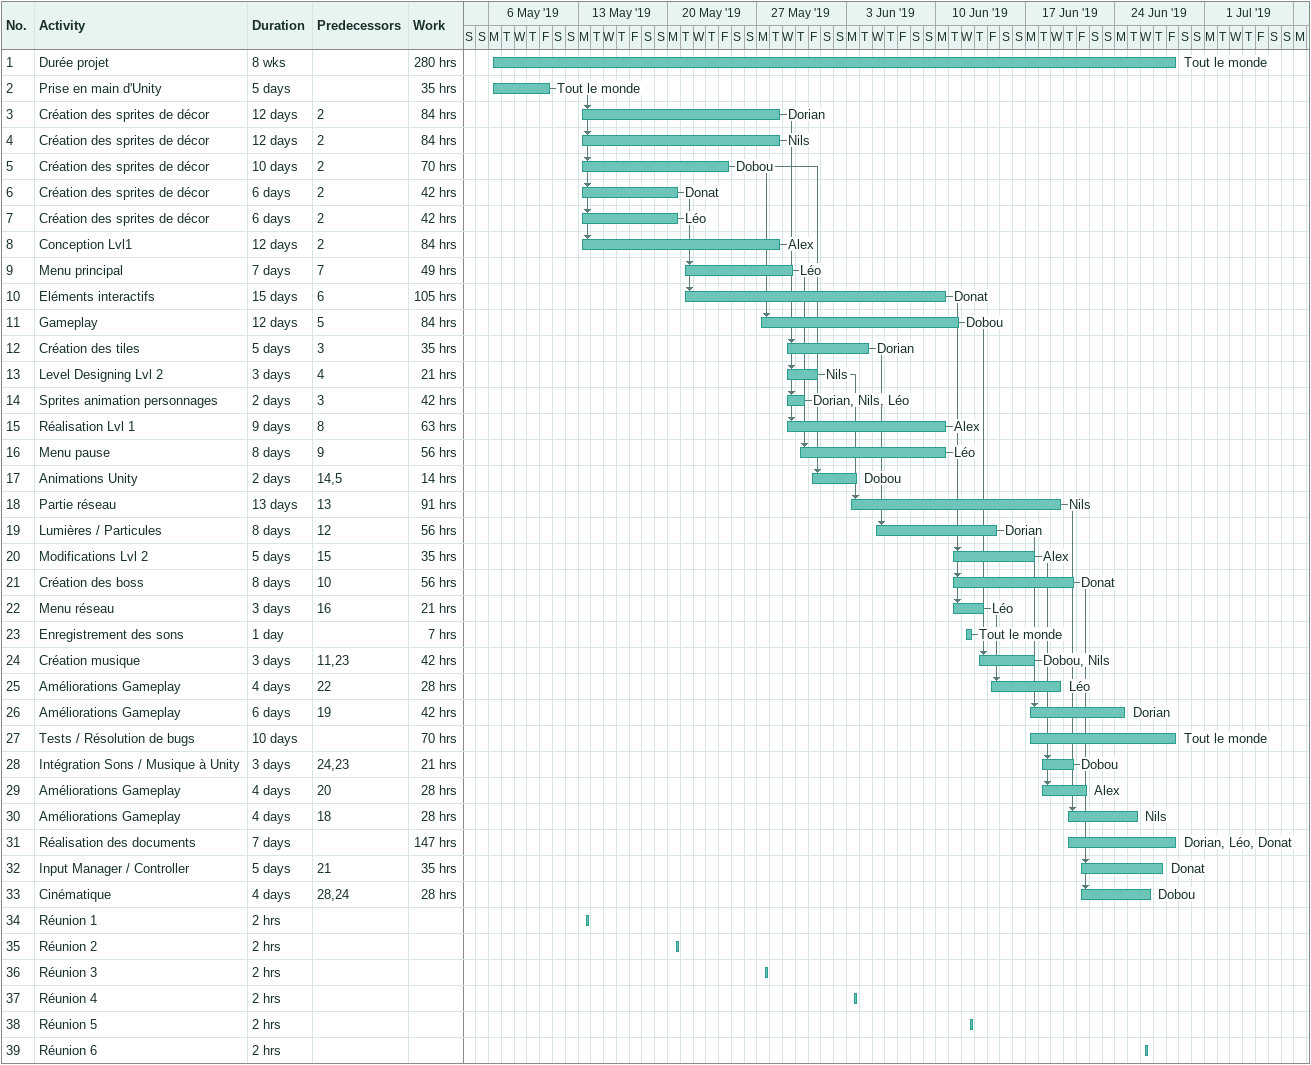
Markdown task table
| ID | Task | Duration | Start | Finish | Predecessors | Resources | Work (h) |
|---|---|---|---|---|---|---|---|
| 1 | Durée projet | 8w | 2019-05-06 | 2019-06-28 |  | Tout le monde | 280 |
| 2 | Prise en main d'Unity | 5d | 2019-05-06 | 2019-05-10 |  | Tout le monde | 35 |
| 3 | Création des sprites de décor | 12d | 2019-05-13 | 2019-05-28 | 2 | Dorian | 84 |
| 4 | Création des sprites de décor | 12d | 2019-05-13 | 2019-05-28 | 2 | Nils | 84 |
| 5 | Création des sprites de décor | 10d | 2019-05-13 | 2019-05-24 | 2 | Dobou | 70 |
| 6 | Création des sprites de décor | 6d | 2019-05-13 | 2019-05-20 | 2 | Donat | 42 |
| 7 | Création des sprites de décor | 6d | 2019-05-13 | 2019-05-20 | 2 | Léo | 42 |
| 8 | Conception Lvl1 | 12d | 2019-05-13 | 2019-05-28 | 2 | Alex | 84 |
| 9 | Menu principal | 7d | 2019-05-21 | 2019-05-29 | 7 | Léo | 49 |
| 10 | Eléments interactifs | 15d | 2019-05-21 | 2019-06-10 | 6 | Donat | 105 |
| 11 | Gameplay | 12d | 2019-05-27 | 2019-06-11 | 5 | Dobou | 84 |
| 12 | Création des tiles | 5d | 2019-05-29 | 2019-06-04 | 3 | Dorian | 35 |
| 13 | Level Designing Lvl 2 | 3d | 2019-05-29 | 2019-05-31 | 4 | Nils | 21 |
| 14 | Sprites animation personnages | 2d | 2019-05-29 | 2019-05-30 | 3 | Dorian, Nils, Léo | 42 |
| 15 | Réalisation Lvl 1 | 9d | 2019-05-29 | 2019-06-10 | 8 | Alex | 63 |
| 16 | Menu pause | 8d | 2019-05-30 | 2019-06-10 | 9 | Léo | 56 |
| 17 | Animations Unity | 2d | 2019-05-31 | 2019-06-03 | 14, 5 | Dobou | 14 |
| 18 | Partie réseau | 13d | 2019-06-03 | 2019-06-19 | 13 | Nils | 91 |
| 19 | Lumières / Particules | 8d | 2019-06-05 | 2019-06-14 | 12 | Dorian | 56 |
| 20 | Modifications Lvl 2 | 5d | 2019-06-11 | 2019-06-17 | 15 | Alex | 35 |
| 21 | Création des boss | 8d | 2019-06-11 | 2019-06-20 | 10 | Donat | 56 |
| 22 | Menu réseau | 3d | 2019-06-11 | 2019-06-13 | 16 | Léo | 21 |
| 23 | Enregistrement des sons | 1d | 2019-06-12 | 2019-06-12 |  | Tout le monde | 7 |
| 24 | Création musique | 3d | 2019-06-13 | 2019-06-17 | 11, 23 | Dobou, Nils | 42 |
| 25 | Améliorations Gameplay | 4d | 2019-06-14 | 2019-06-19 | 22 | Léo | 28 |
| 26 | Améliorations Gameplay | 6d | 2019-06-17 | 2019-06-24 | 19 | Dorian | 42 |
| 27 | Tests / Résolution de bugs | 10d | 2019-06-17 | 2019-06-28 |  | Tout le monde | 70 |
| 28 | Intégration Sons / Musique à Unity | 3d | 2019-06-18 | 2019-06-20 | 24, 23 | Dobou | 21 |
| 29 | Améliorations Gameplay | 4d | 2019-06-18 | 2019-06-21 | 20 | Alex | 28 |
| 30 | Améliorations Gameplay | 4d | 2019-06-20 | 2019-06-25 | 18 | Nils | 28 |
| 31 | Réalisation des documents | 7d | 2019-06-20 | 2019-06-28 |  | Dorian, Léo, Donat | 147 |
| 32 | Input Manager / Controller | 5d | 2019-06-21 | 2019-06-27 | 21 | Donat | 35 |
| 33 | Cinématique | 4d | 2019-06-21 | 2019-06-26 | 28, 24 | Dobou | 28 |
| 34 | Réunion 1 | 2h | 2019-05-13 | 2019-05-13 |  |  |  |
| 35 | Réunion 2 | 2h | 2019-05-20 | 2019-05-20 |  |  |  |
| 36 | Réunion 3 | 2h | 2019-05-27 | 2019-05-27 |  |  |  |
| 37 | Réunion 4 | 2h | 2019-06-03 | 2019-06-03 |  |  |  |
| 38 | Réunion 5 | 2h | 2019-06-12 | 2019-06-12 |  |  |  |
| 39 | Réunion 6 | 2h | 2019-06-26 | 2019-06-26 |  |  |  |
